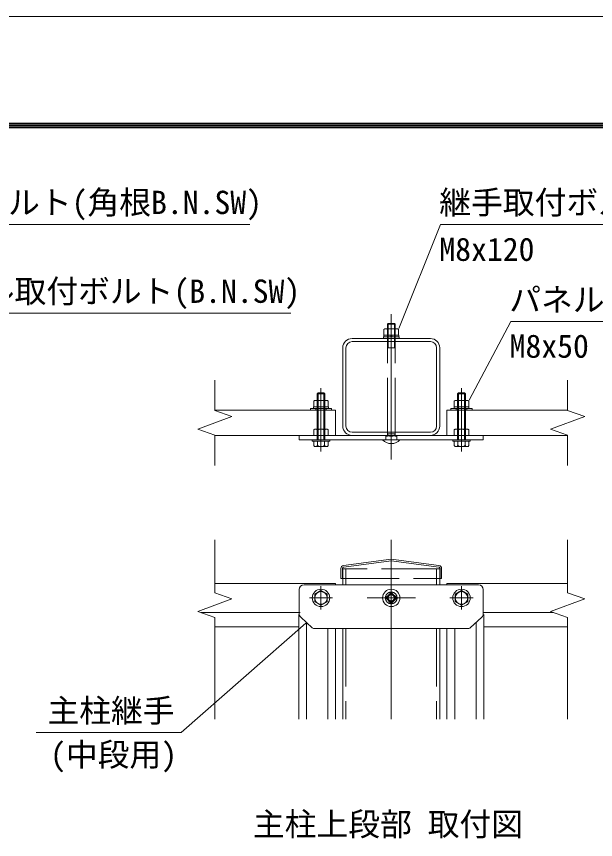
# Model space of a CAD drawing. Units: millimetres, scale not verified. Extents: x -4198 to 4202, y -2969 to 2971.
# Drawn here: x 1492 to 2687, y 1272 to 2971 of the extents above; entities that cross this region are included whole.
import ezdxf
from ezdxf.enums import TextEntityAlignment as Align

# ---------------------------------------------------------------- set-up
doc = ezdxf.new("R2010")
doc.units = ezdxf.units.MM
doc.header["$LTSCALE"] = 20
doc.linetypes.add('DASHED', pattern=[7.5, 6, -1.5])
doc.linetypes.add('USER1', pattern=[50.8, 31.75, -6.35, 6.35, -6.35])
for name, color, linetype, lineweight in [('0-0_D-TTL', 2, 'Continuous', 18), ('0-4_D-BMK', 2, 'USER1', 13), ('0-6_D-STR1', 1, 'Continuous', 18), ('0-7_D-STR3', 3, 'Continuous', 13), ('0-8_D-STR-DIM', 7, 'Continuous', 9), ('0-E_Defpoints', 8, 'DASHED', 18)]:
    doc.layers.add(name, color=color, linetype=linetype, lineweight=lineweight)
doc.layers.add('0-C_D-STR-TXT', color=7, linetype='Continuous')
doc.styles.add('ＭＳ ゴシック', font='')
doc.styles.get('ＭＳ ゴシック').set_extended_font_data('MS Gothic')

msp = doc.modelspace()

# ---------------------------------------------------------------- linework, layer by layer
at = {"layer": '0-0_D-TTL'}
for points in [[(-4198.28, 2970.65), (4201.72, 2970.65), (4201.72, -2969.35), (-4198.28, -2969.35)], [(-3928.28, 2750.65), (3931.72, 2750.65), (3931.72, -2749.35), (-3928.28, -2749.35)], [(-3925.78, 2748.15), (3929.22, 2748.15), (3929.22, -2746.85), (-3925.78, -2746.85)], [(-3923.28, 2745.65), (3926.72, 2745.65), (3926.72, -2744.35), (-3923.28, -2744.35)], [(-3920.78, 2743.15), (3924.22, 2743.15), (3924.22, -2741.85), (-3920.78, -2741.85)], [(-3918.28, 2740.65), (3921.72, 2740.65), (3921.72, -2739.35), (-3918.28, -2739.35)]]:
    msp.add_lwpolyline(points, close=True, dxfattribs=at)
at = {"layer": '0-4_D-BMK'}
for p, q in [((2265.65, 2356.02), (2265.65, 2056.02)), ((2120.65, 2203.82), (2120.65, 2072.82)), ((2410.65, 2203.82), (2410.65, 2072.82)), ((2265.65, 2121.02), (2265.65, 2082.02)), ((2265.65, 1890.65), (2265.65, 1520.15)), ((2120.65, 1746.65), (2120.65, 1794.65)), ((2265.65, 1787.9), (2265.65, 1753.4)), ((2410.65, 1746.65), (2410.65, 1794.65)), ((2144.65, 1770.65), (2096.65, 1770.65)), ((2215.65, 1770.65), (2315.65, 1770.65)), ((2279.9, 1770.65), (2251.4, 1770.65)), ((2434.65, 1770.65), (2386.65, 1770.65))]:
    msp.add_line(p, q, dxfattribs=at)
at = {"layer": '0-6_D-STR1'}
for p, q in [((2184.85, 2306.02), (2346.45, 2306.02)), ((2184.85, 2299.62), (2346.45, 2299.62)), ((2165.65, 2125.22), (2165.65, 2286.82)), ((2172.05, 2125.22), (2172.05, 2286.82)), ((2359.25, 2286.82), (2359.25, 2125.22)), ((2365.65, 2286.82), (2365.65, 2125.22)), ((2150.65, 2158.02), (1901.65, 2158.02)), ((2150.65, 2106.02), (2150.65, 2158.02)), ((2380.65, 2158.02), (2629.65, 2158.02)), ((2380.65, 2106.02), (2380.65, 2158.02)), ((2346.45, 2112.42), (2184.85, 2112.42)), ((2150.65, 2106.02), (1901.65, 2106.02)), ((2346.45, 2106.02), (2184.85, 2106.02)), ((2380.65, 2106.02), (2629.65, 2106.02)), ((2167.2, 1837.39), (2265.65, 1850.65)), ((2265.65, 1850.65), (2364.11, 1837.39)), ((2161.65, 1831.05), (2161.65, 1810.65)), ((2369.65, 1831.05), (2369.65, 1810.65)), ((2165.65, 1810.65), (2165.65, 1797.65)), ((2365.65, 1810.65), (2365.65, 1797.65)), ((1901.65, 1800.65), (2150.65, 1800.65)), ((2150.65, 1800.65), (2150.65, 1797.65)), ((2380.65, 1800.65), (2629.65, 1800.65)), ((2380.65, 1800.65), (2380.65, 1797.65)), ((1872.39, 1740.65), (2077.65, 1740.65)), ((2455.65, 1740.65), (2600.39, 1740.65)), ((1901.65, 1710.65), (2074.65, 1710.65)), ((2165.65, 1707.65), (2165.65, 1520.15)), ((2365.65, 1707.65), (2365.65, 1520.15)), ((2456.65, 1710.65), (2629.65, 1710.65))]:
    msp.add_line(p, q, dxfattribs=at)
at = {"layer": '0-6_D-STR1', "linetype": 'DASHED'}
for p, q in [((2164.85, 1810.65), (2164.85, 1831.05)), ((2172.05, 1830.65), (2172.05, 1797.65)), ((2359.25, 1830.65), (2359.25, 1797.65)), ((2366.45, 1831.05), (2366.45, 1810.65)), ((2161.65, 1810.65), (2369.65, 1810.65)), ((2172.05, 1707.65), (2172.05, 1520.15)), ((2359.25, 1707.65), (2359.25, 1520.15))]:
    msp.add_line(p, q, dxfattribs=at)
for points in [[(2167.63, 1834.22), (2265.65, 1847.42), (2363.68, 1834.22)], [(2365.65, 1810.65), (2365.65, 1830.65), (2165.65, 1830.65), (2165.65, 1810.65)]]:
    msp.add_lwpolyline(points, dxfattribs=at)
msp.add_circle((2265.65, 1770.65), 12, dxfattribs=at)
at = {"layer": '0-6_D-STR1'}
for centre, radius, start, end in [((2184.85, 2286.82), 19.2, 90, 180), ((2184.85, 2286.82), 12.8, 90, 180), ((2346.45, 2286.82), 19.2, 0, 90), ((2346.45, 2286.82), 12.8, 0, 90), ((2184.85, 2125.22), 19.2, 180, 270), ((2184.85, 2125.22), 12.8, 180, 270), ((2346.45, 2125.22), 19.2, 270, 0), ((2346.45, 2125.22), 12.8, 270, 0), ((2168.05, 1831.05), 6.4, 97.6668, 180), ((2363.25, 1831.05), 6.4, 0, 82.3332)]:
    msp.add_arc(centre, radius, start, end, dxfattribs=at)
at = {"layer": '0-6_D-STR1', "linetype": 'DASHED'}
for centre, start, end in [((2168.05, 1831.05), 97.6668, 180), ((2363.25, 1831.05), 0, 82.3332)]:
    msp.add_arc(centre, 3.2, start, end, dxfattribs=at)
at = {"layer": '0-7_D-STR3'}
for p, q in [((2257.65, 2335.42), (2259.25, 2337.02)), ((2273.65, 2335.42), (2257.65, 2335.42)), ((2257.65, 2335.42), (2257.65, 2326.22)), ((2272.05, 2337.02), (2259.25, 2337.02)), ((2259.25, 2337.02), (2259.25, 2326.22)), ((2273.65, 2335.42), (2272.05, 2337.02)), ((2272.05, 2337.02), (2272.05, 2326.22)), ((2273.65, 2335.42), (2273.65, 2326.22)), ((2250.65, 2313.22), (2250.65, 2324.82)), ((2250.65, 2313.22), (2280.65, 2313.22)), ((2254.1, 2326.22), (2277.19, 2326.22)), ((2257.65, 2326.22), (2257.65, 2313.22)), ((2258.15, 2313.22), (2258.15, 2324.82)), ((2259.25, 2326.22), (2259.25, 2313.22)), ((2264.65, 2313.22), (2264.65, 2309.22)), ((2266.65, 2313.22), (2266.65, 2309.22)), ((2272.05, 2326.22), (2272.05, 2313.22)), ((2273.15, 2313.22), (2273.15, 2324.82)), ((2273.65, 2326.22), (2273.65, 2313.22)), ((2280.65, 2313.22), (2280.65, 2324.82)), ((2112.65, 2178.22), (2112.65, 2191.82)), ((2126.65, 2193.82), (2114.65, 2193.82)), ((2114.65, 2178.22), (2114.65, 2193.82)), ((2128.65, 2191.82), (2126.65, 2193.82)), ((2126.65, 2178.22), (2126.65, 2193.82)), ((2128.65, 2178.22), (2128.65, 2191.82)), ((2402.65, 2191.82), (2404.65, 2193.82)), ((2402.65, 2178.22), (2402.65, 2191.82)), ((2404.65, 2193.82), (2416.65, 2193.82)), ((2404.65, 2178.22), (2404.65, 2193.82)), ((2416.65, 2178.22), (2416.65, 2193.82)), ((2418.65, 2178.22), (2418.65, 2191.82)), ((2105.65, 2165.22), (2105.65, 2176.82)), ((2132.21, 2178.22), (2109.12, 2178.22)), ((2113.15, 2165.22), (2113.15, 2176.82)), ((2128.15, 2165.22), (2128.15, 2176.82)), ((2135.65, 2165.22), (2135.65, 2176.82)), ((2395.65, 2165.22), (2395.65, 2176.82)), ((2399.1, 2178.22), (2422.19, 2178.22)), ((2403.15, 2165.22), (2403.15, 2176.82)), ((2418.15, 2165.22), (2418.15, 2176.82)), ((2425.65, 2165.22), (2425.65, 2176.82)), ((2098.65, 2161.22), (2142.65, 2161.22)), ((2098.65, 2158.02), (2098.65, 2161.22)), ((2098.65, 2158.02), (2098.65, 2161.22)), ((2105.25, 2165.22), (2136.05, 2165.22)), ((2105.25, 2161.22), (2105.25, 2165.22)), ((2105.25, 2161.22), (2136.05, 2161.22)), ((2135.65, 2165.22), (2105.65, 2165.22)), ((2109.65, 2158.02), (2109.65, 2161.22)), ((2131.65, 2158.02), (2131.65, 2161.22)), ((2136.05, 2161.22), (2136.05, 2165.22)), ((2142.65, 2158.02), (2142.65, 2161.22)), ((2142.65, 2158.02), (2142.65, 2161.22)), ((2432.65, 2161.22), (2388.65, 2161.22)), ((2388.65, 2158.02), (2388.65, 2161.22)), ((2388.65, 2158.02), (2388.65, 2161.22)), ((2426.05, 2165.22), (2395.25, 2165.22)), ((2395.25, 2161.22), (2395.25, 2165.22)), ((2426.05, 2161.22), (2395.25, 2161.22)), ((2395.65, 2165.22), (2425.65, 2165.22)), ((2399.65, 2158.02), (2399.65, 2161.22)), ((2421.65, 2158.02), (2421.65, 2161.22)), ((2426.05, 2161.22), (2426.05, 2165.22)), ((2432.65, 2158.02), (2432.65, 2161.22)), ((2432.65, 2158.02), (2432.65, 2161.22)), ((2105.65, 2106.02), (2135.65, 2106.02)), ((2135.65, 2106.02), (2105.65, 2106.02)), ((2105.65, 2084.98), (2105.65, 2093.82)), ((2105.65, 2093.82), (2135.65, 2093.82)), ((2113.14, 2084.98), (2113.14, 2093.82)), ((2128.17, 2084.98), (2128.17, 2093.82)), ((2135.65, 2084.98), (2135.65, 2093.82)), ((2283.65, 2097.02), (2247.65, 2097.02)), ((2425.65, 2106.02), (2395.65, 2106.02)), ((2395.65, 2106.02), (2425.65, 2106.02)), ((2395.65, 2084.98), (2395.65, 2093.82)), ((2425.65, 2093.82), (2395.65, 2093.82)), ((2403.14, 2084.98), (2403.14, 2093.82)), ((2418.17, 2084.98), (2418.17, 2093.82)), ((2425.65, 2084.98), (2425.65, 2093.82)), ((2109.4, 2082.82), (2131.91, 2082.82)), ((2421.91, 2082.82), (2399.4, 2082.82)), ((2075.65, 1738.02), (2075.65, 1787.65)), ((2085.65, 1797.65), (2445.65, 1797.65)), ((2120.65, 1785.65), (2107.65, 1778.16)), ((2120.65, 1785.65), (2133.65, 1778.16)), ((2410.65, 1785.65), (2397.65, 1778.16)), ((2410.65, 1785.65), (2423.65, 1778.16)), ((2455.65, 1787.65), (2455.65, 1737.3)), ((2107.65, 1778.16), (2107.65, 1763.13)), ((2133.65, 1778.16), (2133.65, 1763.13)), ((2397.65, 1778.16), (2397.65, 1763.13)), ((2423.65, 1778.16), (2423.65, 1763.13)), ((2120.65, 1755.65), (2107.65, 1763.13)), ((2120.65, 1755.65), (2133.65, 1763.13)), ((2410.65, 1755.65), (2397.65, 1763.13)), ((2410.65, 1755.65), (2423.65, 1763.13)), ((2075.83, 1736.15), (2074.65, 1736.15)), ((2074.65, 1520.15), (2074.65, 1736.15)), ((2456.65, 1520.15), (2456.65, 1736.15)), ((2102.48, 1708.82), (2078.86, 1730.68)), ((2090.65, 1520.15), (2090.65, 1719.76)), ((2428.83, 1708.82), (2452.45, 1730.68)), ((2440.65, 1520.15), (2440.65, 1719.68)), ((2426, 1707.65), (2105.31, 1707.65)), ((2134.65, 1520.15), (2134.65, 1707.65)), ((2150.65, 1520.15), (2150.65, 1707.65)), ((2380.65, 1520.15), (2380.65, 1707.65)), ((2396.65, 1520.15), (2396.65, 1707.65))]:
    msp.add_line(p, q, dxfattribs=at)
at = {"layer": '0-7_D-STR3', "linetype": 'DASHED'}
for p, q in [((2257.65, 2105.02), (2257.65, 2326.22)), ((2259.25, 2287.02), (2259.25, 2313.22)), ((2272.05, 2287.02), (2272.05, 2313.22)), ((2273.65, 2105.02), (2273.65, 2326.22)), ((2273.65, 2287.02), (2257.65, 2287.02)), ((2112.65, 2178.22), (2112.65, 2097.02)), ((2114.65, 2178.22), (2114.65, 2097.02)), ((2126.65, 2178.22), (2126.65, 2097.02)), ((2128.65, 2178.22), (2128.65, 2097.02)), ((2402.65, 2178.22), (2402.65, 2097.02)), ((2404.65, 2178.22), (2404.65, 2097.02)), ((2416.65, 2178.22), (2416.65, 2097.02)), ((2418.65, 2178.22), (2418.65, 2097.02)), ((2105.65, 2106.02), (2105.65, 2117.62)), ((2105.65, 2106.02), (2105.65, 2117.62)), ((2109.1, 2119.02), (2132.19, 2119.02)), ((2132.21, 2119.02), (2109.12, 2119.02)), ((2113.15, 2106.02), (2113.15, 2117.62)), ((2113.15, 2106.02), (2113.15, 2117.62)), ((2128.15, 2106.02), (2128.15, 2117.62)), ((2128.15, 2106.02), (2128.15, 2117.62)), ((2135.65, 2106.02), (2135.65, 2117.62)), ((2135.65, 2106.02), (2135.65, 2117.62)), ((2273.65, 2109.42), (2257.65, 2109.42)), ((2257.65, 2105.02), (2259.25, 2109.42)), ((2273.65, 2105.02), (2272.05, 2109.42)), ((2395.65, 2106.02), (2395.65, 2117.62)), ((2395.65, 2106.02), (2395.65, 2117.62)), ((2399.1, 2119.02), (2422.19, 2119.02)), ((2422.21, 2119.02), (2399.12, 2119.02)), ((2403.15, 2106.02), (2403.15, 2117.62)), ((2403.15, 2106.02), (2403.15, 2117.62)), ((2418.15, 2106.02), (2418.15, 2117.62)), ((2418.15, 2106.02), (2418.15, 2117.62)), ((2425.65, 2106.02), (2425.65, 2117.62)), ((2425.65, 2106.02), (2425.65, 2117.62)), ((2254.35, 2103.82), (2256.43, 2105.02)), ((2254.35, 2097.02), (2254.35, 2103.82)), ((2274.88, 2105.02), (2256.43, 2105.02)), ((2276.95, 2103.82), (2274.88, 2105.02)), ((2276.95, 2097.02), (2276.95, 2103.82)), ((2254.34, 1770.65), (2265.65, 1781.96)), ((2265.65, 1759.33), (2254.34, 1770.65)), ((2276.97, 1770.65), (2265.65, 1781.96)), ((2265.65, 1759.33), (2276.97, 1770.65))]:
    msp.add_line(p, q, dxfattribs=at)
at = {"layer": '0-7_D-STR3', "color": 7, "lineweight": 9}
for p, q in [((1901.65, 1630.15), (1901.85, 1630.15)), ((2629.65, 1630.15), (2629.85, 1630.15)), ((1901.65, 1586.15), (1901.85, 1586.15)), ((2629.65, 1586.15), (2629.85, 1586.15)), ((1901.65, 1542.15), (1901.85, 1542.15)), ((2629.65, 1542.15), (2629.85, 1542.15))]:
    msp.add_line(p, q, dxfattribs=at)
at = {"layer": '0-7_D-STR3'}
for points in [[(2281.05, 2309.22), (2250.25, 2309.22), (2250.25, 2313.22), (2281.05, 2313.22)], [(2249.65, 2306.02), (2249.65, 2309.22), (2281.65, 2309.22), (2281.65, 2306.02)], [(2075.65, 2106.02), (2455.65, 2106.02), (2455.65, 2097.02), (2075.65, 2097.02)], [(2138.65, 2097.02), (2102.65, 2097.02), (2102.65, 2093.82), (2138.65, 2093.82)], [(2392.65, 2097.02), (2428.65, 2097.02), (2428.65, 2093.82), (2392.65, 2093.82)]]:
    msp.add_lwpolyline(points, close=True, dxfattribs=at)
for points in [[(2128.65, 2191.82), (2112.65, 2191.82), (2114.65, 2193.82)], [(2402.65, 2191.82), (2418.65, 2191.82), (2416.65, 2193.82)]]:
    msp.add_lwpolyline(points, dxfattribs=at)
for centre, radius in [((2120.65, 1770.65), 18), ((2265.65, 1770.65), 18), ((2410.65, 1770.65), 18), ((2120.65, 1770.65), 13), ((2410.65, 1770.65), 13)]:
    msp.add_circle(centre, radius, dxfattribs=at)
at = {"layer": '0-7_D-STR3', "linetype": 'DASHED'}
for radius in [8, 6.4]:
    msp.add_circle((2265.65, 1770.65), radius, dxfattribs=at)
at = {"layer": '0-7_D-STR3'}
for centre, radius, start, end in [((2254.4, 2320.53), 5.7, 48.83491, 131.16509), ((2265.65, 2305.43), 20.79, 68.85295, 111.14705), ((2276.9, 2320.52), 5.7, 48.86505, 131.13495), ((2109.4, 2172.52), 5.7, 48.86505, 131.13495), ((2120.65, 2157.43), 20.79, 68.85295, 111.14705), ((2131.9, 2172.53), 5.7, 48.83491, 131.16509), ((2399.4, 2172.53), 5.7, 48.83491, 131.16509), ((2410.65, 2157.43), 20.79, 68.85295, 111.14705), ((2421.9, 2172.52), 5.7, 48.86505, 131.13495), ((2265.65, 2113.27), 24.25, 222.07502, 317.92498), ((2109.4, 2087.14), 4.32, 210, 330), ((2120.65, 2096.97), 14.16, 237.93138, 302.06862), ((2131.91, 2087.14), 4.32, 210, 330), ((2399.4, 2087.14), 4.32, 210, 330), ((2410.65, 2096.97), 14.16, 237.93138, 302.06862), ((2421.91, 2087.14), 4.32, 210, 330), ((2085.65, 1787.65), 10, 90, 180), ((2445.65, 1787.65), 10, 0, 90), ((2085.65, 1738.02), 10, 180, 227.21723), ((2445.65, 1738.02), 10, 312.78277, 0), ((2105.31, 1711.65), 4, 225.00001, 270), ((2426, 1711.65), 4, 270, 314.99999)]:
    msp.add_arc(centre, radius, start, end, dxfattribs=at)
at = {"layer": '0-7_D-STR3', "linetype": 'DASHED'}
for centre, radius, start, end in [((2109.4, 2113.33), 5.7, 48.83491, 131.16509), ((2109.4, 2113.32), 5.7, 48.86505, 131.13495), ((2120.65, 2098.23), 20.79, 68.85295, 111.14705), ((2120.65, 2098.23), 20.79, 68.85295, 111.14705), ((2131.9, 2113.33), 5.7, 48.83491, 131.16509), ((2131.9, 2113.32), 5.7, 48.86505, 131.13495), ((2399.4, 2113.33), 5.7, 48.83491, 131.16509), ((2399.4, 2113.32), 5.7, 48.86505, 131.13495), ((2410.65, 2098.23), 20.79, 68.85295, 111.14705), ((2410.65, 2098.23), 20.79, 68.85295, 111.14705), ((2421.9, 2113.33), 5.7, 48.83491, 131.16509), ((2421.9, 2113.32), 5.7, 48.86505, 131.13495), ((2260, 2091.01), 13.99, 66.18668, 113.81332), ((2271.3, 2091.12), 13.9, 66.0128, 113.9872)]:
    msp.add_arc(centre, radius, start, end, dxfattribs=at)
at = {"layer": '0-8_D-STR-DIM'}
for points in [[(1973.55, 2541.58), (1149.62, 2541.58), (1063.5, 2326.67)], [(3191.45, 2541.58), (2367.52, 2541.58), (2281.4, 2326.67)], [(2058.55, 2358.58), (1294.62, 2358.58), (1208.62, 2178.62)], [(3276.45, 2341.11), (2512.52, 2341.11), (2426.59, 2178.58)], [(1901.65, 2043.9), (1901.65, 2106.36), (1866.41, 2119.19), (1936.89, 2144.84), (1901.65, 2157.67), (1901.65, 2219.84)], [(2629.65, 2043.9), (2629.65, 2106.36), (2594.41, 2119.19), (2664.89, 2144.84), (2629.65, 2157.67), (2629.65, 2219.84)], [(1901.65, 1520.15), (1901.65, 1729.99), (1866.41, 1742.82), (1936.89, 1768.47), (1901.65, 1781.3), (1901.65, 1890.65)], [(2629.65, 1520.15), (2629.65, 1729.99), (2594.41, 1742.82), (2664.89, 1768.47), (2629.65, 1781.3), (2629.65, 1890.65)], [(1532.97, 1492.81), (1832.37, 1492.81), (2089.17, 1718.74)]]:
    msp.add_lwpolyline(points, dxfattribs=at)
at = {"layer": '0-E_Defpoints'}
for p, q in [((2098.65, 2158.02), (2142.65, 2158.02)), ((2432.65, 2158.02), (2388.65, 2158.02))]:
    msp.add_line(p, q, dxfattribs=at)

# ---------------------------------------------------------------- texts
at = {"layer": '0-C_D-STR-TXT', "style": 'ＭＳ ゴシック'}
for s, p in [('継手取付ボルト(角根B.N.SW)', (1146.82, 2548.42)), ('継手取付ボルト(角根B.N.SW)', (2364.72, 2548.42)), ('M8x120', (2364.97, 2451.75)), ('パネル取付ボルト(B.N.SW)', (1291.32, 2365.17)), ('パネル取付ボルト(B.N.SW)', (2509.22, 2347.71)), ('M8x50', (2509.97, 2251.86)), ('主柱継手', (1556.03, 1499.41)), ('(中段用)', (1561.44, 1408.83)), ('主柱上段部 取付図', (1980.15, 1265.18))]:
    msp.add_text(s, height=48.09, dxfattribs=at).set_placement(p, align=Align.BOTTOM_LEFT)

doc.saveas('drawing.dxf')
